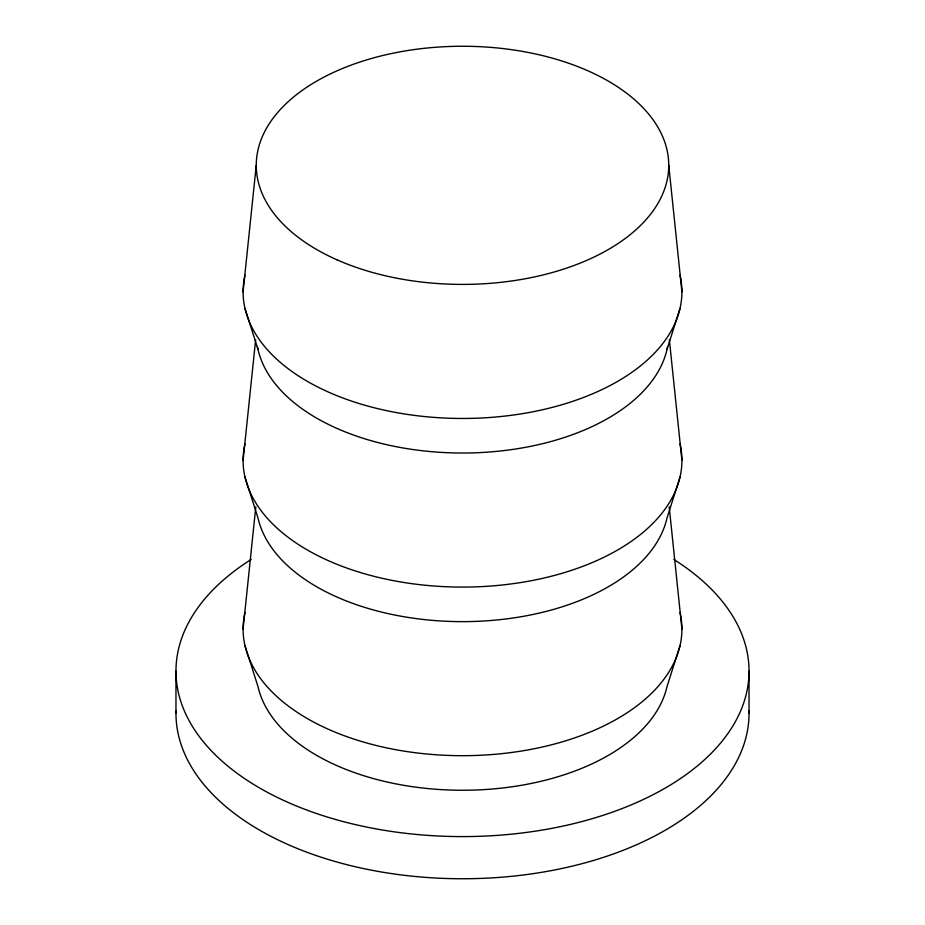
<?xml version="1.0" encoding="UTF-8"?>
<svg xmlns="http://www.w3.org/2000/svg" width="925" height="925" viewBox="0 0 925 925"><rect width="100%" height="100%" fill="white"/><g stroke="black" fill="none" stroke-linecap="round" stroke-linejoin="round"><path stroke-width="1.39" d="M243.09 291.791L256.248 165.332M243.09 460.407L255.647 339.695M243.09 629.012L255.797 506.865M666.983 349.488L680.037 308.326M680.037 476.942L666.983 518.104A206.252 119.082 0 0 1 462.5 621.635A206.252 119.082 0 0 1 258.017 518.104L244.963 476.942M680.037 645.546L666.983 686.708A206.252 119.082 0 0 1 462.5 790.251A206.252 119.082 0 0 1 258.017 686.708L244.963 645.546M244.963 308.326L258.017 349.488M668.752 165.332L681.91 291.791M669.353 339.695L681.91 460.407M669.203 506.865L681.91 629.012M749.03 671.168L749.03 713.325M175.97 671.168L175.97 713.325M667.572 346.678A206.252 119.082 0 0 1 462.5 453.019A206.252 119.082 0 0 1 257.428 346.678M680.037 443.873A219.41 126.679 0 0 1 462.5 587.086A219.41 126.679 0 0 1 244.963 443.873M680.037 275.257A219.41 126.679 0 0 1 462.5 418.47A219.41 126.679 0 0 1 244.963 275.257M680.037 612.477A219.41 126.679 0 0 1 462.5 755.69A219.41 126.679 0 0 1 244.963 612.477M748.996 710.62A286.53 165.425 0 0 1 462.5 878.75A286.53 165.425 0 0 1 176.004 710.62M673.747 559.405A286.53 165.425 0 0 1 662.138 789.834A286.53 165.425 0 0 1 262.862 789.834A286.53 165.425 0 0 1 251.253 559.405M336.943 259.798A206.252 119.082 0 0 0 666.983 180.872A206.252 119.082 0 0 0 383.574 55.315A206.252 119.082 0 0 0 336.943 259.798"/></g></svg>
